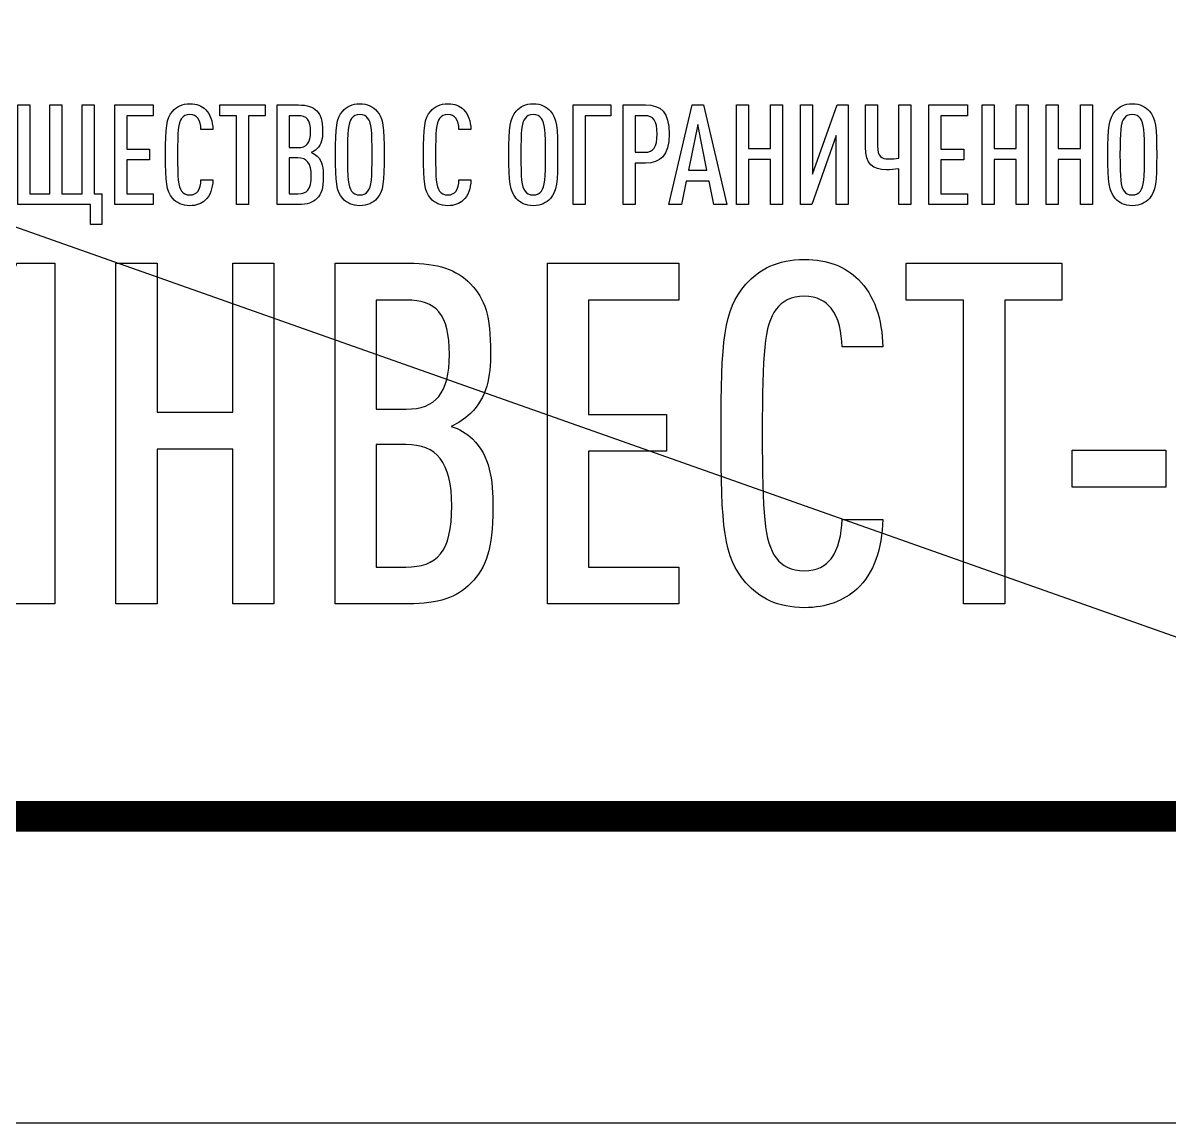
# Model space of a CAD drawing. Header units: metres. Extents: x -18 to 14983, y 1157 to 3877.
# Drawn here: x 12561.42 to 12580.1, y 2830.99 to 2848.93 of the extents above; entities that cross this region are included whole.
import ezdxf

# ---------------------------------------------------------------- set-up
doc = ezdxf.new("R2010")
doc.units = ezdxf.units.M

# ---------------------------------------------------------------- blocks, each defined once
blk = doc.blocks.new('Лого')
at = {"color": 159}
for points, knots in [([(2.5874, 1.8678), (2.5874, 1.8678), (2.5874, 1.979), (2.5874, 1.979), (2.5874, 1.979), (2.5874, 1.979), (2.5589, 1.979), (2.5589, 1.979), (2.5589, 1.979), (2.5589, 1.979), (2.5589, 2.3015), (2.5589, 2.3015), (2.5589, 2.3015), (2.5589, 2.3015), (2.5153, 2.3015), (2.5153, 2.3015), (2.5153, 2.3015), (2.5153, 2.3015), (2.5153, 1.979), (2.5153, 1.979), (2.5153, 1.979), (2.5153, 1.979), (2.4421, 1.979), (2.4421, 1.979), (2.4421, 1.979), (2.4421, 1.979), (2.4421, 2.3015), (2.4421, 2.3015), (2.4421, 2.3015), (2.4421, 2.3015), (2.3984, 2.3015), (2.3984, 2.3015), (2.3984, 2.3015), (2.3984, 2.3015), (2.3984, 1.979), (2.3984, 1.979), (2.3984, 1.979), (2.3984, 1.979), (2.3253, 1.979), (2.3253, 1.979), (2.3253, 1.979), (2.3253, 1.979), (2.3253, 2.3015), (2.3253, 2.3015), (2.3253, 2.3015), (2.3253, 2.3015), (2.2816, 2.3015), (2.2816, 2.3015), (2.2816, 2.3015), (2.2816, 2.3015), (2.2816, 1.9399), (2.2816, 1.9399), (2.2816, 1.9399), (2.2816, 1.9399), (2.5457, 1.9399), (2.5457, 1.9399), (2.5457, 1.9399), (2.5457, 1.9399), (2.5457, 1.8678), (2.5457, 1.8678), (2.5457, 1.8678), (2.5457, 1.8678), (2.5874, 1.8678), (2.5874, 1.8678)], [0, 0, 0, 0, 0.058824, 0.058824, 0.058824, 0.058824, 0.117647, 0.117647, 0.117647, 0.117647, 0.176471, 0.176471, 0.176471, 0.176471, 0.235294, 0.235294, 0.235294, 0.235294, 0.294118, 0.294118, 0.294118, 0.294118, 0.352941, 0.352941, 0.352941, 0.352941, 0.411765, 0.411765, 0.411765, 0.411765, 0.470588, 0.470588, 0.470588, 0.470588, 0.529412, 0.529412, 0.529412, 0.529412, 0.588235, 0.588235, 0.588235, 0.588235, 0.647059, 0.647059, 0.647059, 0.647059, 0.705882, 0.705882, 0.705882, 0.705882, 0.764706, 0.764706, 0.764706, 0.764706, 0.823529, 0.823529, 0.823529, 0.823529, 0.882353, 0.882353, 0.882353, 0.882353, 1, 1, 1, 1]), ([(2.7733, 1.9399), (2.7733, 1.9399), (2.7733, 1.979), (2.7733, 1.979), (2.7733, 1.979), (2.7733, 1.979), (2.6773, 1.979), (2.6773, 1.979), (2.6773, 1.979), (2.6773, 1.979), (2.6773, 2.1019), (2.6773, 2.1019), (2.6773, 2.1019), (2.6773, 2.1019), (2.7601, 2.1019), (2.7601, 2.1019), (2.7601, 2.1019), (2.7601, 2.1019), (2.7601, 2.141), (2.7601, 2.141), (2.7601, 2.141), (2.7601, 2.141), (2.6773, 2.141), (2.6773, 2.141), (2.6773, 2.141), (2.6773, 2.141), (2.6773, 2.2624), (2.6773, 2.2624), (2.6773, 2.2624), (2.6773, 2.2624), (2.7733, 2.2624), (2.7733, 2.2624), (2.7733, 2.2624), (2.7733, 2.2624), (2.7733, 2.3015), (2.7733, 2.3015), (2.7733, 2.3015), (2.7733, 2.3015), (2.6336, 2.3015), (2.6336, 2.3015), (2.6336, 2.3015), (2.6336, 2.3015), (2.6336, 1.9399), (2.6336, 1.9399), (2.6336, 1.9399), (2.6336, 1.9399), (2.7733, 1.9399), (2.7733, 1.9399)], [0, 0, 0, 0, 0.076923, 0.076923, 0.076923, 0.076923, 0.153846, 0.153846, 0.153846, 0.153846, 0.230769, 0.230769, 0.230769, 0.230769, 0.307692, 0.307692, 0.307692, 0.307692, 0.384615, 0.384615, 0.384615, 0.384615, 0.461538, 0.461538, 0.461538, 0.461538, 0.538462, 0.538462, 0.538462, 0.538462, 0.615385, 0.615385, 0.615385, 0.615385, 0.692308, 0.692308, 0.692308, 0.692308, 0.769231, 0.769231, 0.769231, 0.769231, 0.846154, 0.846154, 0.846154, 0.846154, 1, 1, 1, 1]), ([(2.9897, 2.0293), (2.9897, 2.0293), (2.9465, 2.0293), (2.9465, 2.0293), (2.9465, 2.0293), (2.946, 2.014), (2.9429, 1.9983), (2.9348, 1.9876), (2.9348, 1.9876), (2.9292, 1.9805), (2.9201, 1.9749), (2.9064, 1.9749), (2.9064, 1.9749), (2.8921, 1.9749), (2.8825, 1.9805), (2.8764, 1.9886), (2.8764, 1.9886), (2.8637, 2.0059), (2.8617, 2.0349), (2.8617, 2.1207), (2.8617, 2.1207), (2.8617, 2.2065), (2.8637, 2.2355), (2.8764, 2.2528), (2.8764, 2.2528), (2.8825, 2.2609), (2.8921, 2.2665), (2.9064, 2.2665), (2.9064, 2.2665), (2.9201, 2.2665), (2.9292, 2.2609), (2.9348, 2.2538), (2.9348, 2.2538), (2.9434, 2.2431), (2.946, 2.2279), (2.9465, 2.2126), (2.9465, 2.2126), (2.9465, 2.2126), (2.9897, 2.2126), (2.9897, 2.2126), (2.9897, 2.2126), (2.9891, 2.2421), (2.9805, 2.268), (2.9638, 2.2843), (2.9638, 2.2843), (2.9495, 2.298), (2.9318, 2.3056), (2.9064, 2.3056), (2.9064, 2.3056), (2.8779, 2.3056), (2.8581, 2.2949), (2.8444, 2.2792), (2.8444, 2.2792), (2.8205, 2.2517), (2.818, 2.2208), (2.818, 2.1207), (2.818, 2.1207), (2.818, 2.0206), (2.8205, 1.9897), (2.8444, 1.9622), (2.8444, 1.9622), (2.8581, 1.9465), (2.8779, 1.9358), (2.9064, 1.9358), (2.9064, 1.9358), (2.9302, 1.9358), (2.948, 1.9429), (2.9622, 1.9556), (2.9622, 1.9556), (2.98, 1.9719), (2.9891, 1.9988), (2.9897, 2.0293)], [0, 0, 0, 0, 0.052632, 0.052632, 0.052632, 0.052632, 0.105263, 0.105263, 0.105263, 0.105263, 0.157895, 0.157895, 0.157895, 0.157895, 0.210526, 0.210526, 0.210526, 0.210526, 0.263158, 0.263158, 0.263158, 0.263158, 0.315789, 0.315789, 0.315789, 0.315789, 0.368421, 0.368421, 0.368421, 0.368421, 0.421053, 0.421053, 0.421053, 0.421053, 0.473684, 0.473684, 0.473684, 0.473684, 0.526316, 0.526316, 0.526316, 0.526316, 0.578947, 0.578947, 0.578947, 0.578947, 0.631579, 0.631579, 0.631579, 0.631579, 0.684211, 0.684211, 0.684211, 0.684211, 0.736842, 0.736842, 0.736842, 0.736842, 0.789474, 0.789474, 0.789474, 0.789474, 0.842105, 0.842105, 0.842105, 0.842105, 0.894737, 0.894737, 0.894737, 0.894737, 1, 1, 1, 1]), ([(3.1796, 2.2624), (3.1796, 2.2624), (3.1796, 2.3015), (3.1796, 2.3015), (3.1796, 2.3015), (3.1796, 2.3015), (3.0145, 2.3015), (3.0145, 2.3015), (3.0145, 2.3015), (3.0145, 2.3015), (3.0145, 2.2624), (3.0145, 2.2624), (3.0145, 2.2624), (3.0145, 2.2624), (3.0755, 2.2624), (3.0755, 2.2624), (3.0755, 2.2624), (3.0755, 2.2624), (3.0755, 1.9399), (3.0755, 1.9399), (3.0755, 1.9399), (3.0755, 1.9399), (3.1192, 1.9399), (3.1192, 1.9399), (3.1192, 1.9399), (3.1192, 1.9399), (3.1192, 2.2624), (3.1192, 2.2624), (3.1192, 2.2624), (3.1192, 2.2624), (3.1796, 2.2624), (3.1796, 2.2624)], [0, 0, 0, 0, 0.111111, 0.111111, 0.111111, 0.111111, 0.222222, 0.222222, 0.222222, 0.222222, 0.333333, 0.333333, 0.333333, 0.333333, 0.444444, 0.444444, 0.444444, 0.444444, 0.555556, 0.555556, 0.555556, 0.555556, 0.666667, 0.666667, 0.666667, 0.666667, 0.777778, 0.777778, 0.777778, 0.777778, 1, 1, 1, 1]), ([(3.3904, 2.0415), (3.3904, 2.0725), (3.3874, 2.0968), (3.3686, 2.1151), (3.3686, 2.1151), (3.3625, 2.1207), (3.3543, 2.1258), (3.3462, 2.1283), (3.3462, 2.1283), (3.3533, 2.1314), (3.3604, 2.1359), (3.3665, 2.142), (3.3665, 2.142), (3.3843, 2.1593), (3.3879, 2.1806), (3.3879, 2.2065), (3.3879, 2.2065), (3.3879, 2.2457), (3.3823, 2.2634), (3.3665, 2.2797), (3.3665, 2.2797), (3.3518, 2.2949), (3.3325, 2.3015), (3.3005, 2.3015), (3.3005, 2.3015), (3.3005, 2.3015), (3.2228, 2.3015), (3.2228, 2.3015), (3.2228, 2.3015), (3.2228, 2.3015), (3.2228, 1.9399), (3.2228, 1.9399), (3.2228, 1.9399), (3.2228, 1.9399), (3.3005, 1.9399), (3.3005, 1.9399), (3.3005, 1.9399), (3.3325, 1.9399), (3.3523, 1.9465), (3.367, 1.9617), (3.367, 1.9617), (3.3833, 1.9785), (3.3904, 1.9978), (3.3904, 2.0415)], [0, 0, 0, 0, 0.083333, 0.083333, 0.083333, 0.083333, 0.166667, 0.166667, 0.166667, 0.166667, 0.25, 0.25, 0.25, 0.25, 0.333333, 0.333333, 0.333333, 0.333333, 0.416667, 0.416667, 0.416667, 0.416667, 0.5, 0.5, 0.5, 0.5, 0.583333, 0.583333, 0.583333, 0.583333, 0.666667, 0.666667, 0.666667, 0.666667, 0.75, 0.75, 0.75, 0.75, 0.833333, 0.833333, 0.833333, 0.833333, 1, 1, 1, 1]), ([(3.6114, 2.1207), (3.6114, 2.2208), (3.6083, 2.2533), (3.5849, 2.2792), (3.5849, 2.2792), (3.5707, 2.2949), (3.5514, 2.3056), (3.523, 2.3056), (3.523, 2.3056), (3.4945, 2.3056), (3.4752, 2.2949), (3.461, 2.2792), (3.461, 2.2792), (3.4376, 2.2533), (3.4346, 2.2208), (3.4346, 2.1207), (3.4346, 2.1207), (3.4346, 2.0206), (3.4376, 1.9881), (3.461, 1.9622), (3.461, 1.9622), (3.4752, 1.9465), (3.4945, 1.9358), (3.523, 1.9358), (3.523, 1.9358), (3.5514, 1.9358), (3.5707, 1.9465), (3.5849, 1.9622), (3.5849, 1.9622), (3.6083, 1.9881), (3.6114, 2.0206), (3.6114, 2.1207)], [0, 0, 0, 0, 0.111111, 0.111111, 0.111111, 0.111111, 0.222222, 0.222222, 0.222222, 0.222222, 0.333333, 0.333333, 0.333333, 0.333333, 0.444444, 0.444444, 0.444444, 0.444444, 0.555556, 0.555556, 0.555556, 0.555556, 0.666667, 0.666667, 0.666667, 0.666667, 0.777778, 0.777778, 0.777778, 0.777778, 1, 1, 1, 1]), ([(3.9258, 2.0293), (3.9258, 2.0293), (3.8826, 2.0293), (3.8826, 2.0293), (3.8826, 2.0293), (3.8821, 2.014), (3.879, 1.9983), (3.8709, 1.9876), (3.8709, 1.9876), (3.8653, 1.9805), (3.8562, 1.9749), (3.8425, 1.9749), (3.8425, 1.9749), (3.8282, 1.9749), (3.8186, 1.9805), (3.8125, 1.9886), (3.8125, 1.9886), (3.7998, 2.0059), (3.7978, 2.0349), (3.7978, 2.1207), (3.7978, 2.1207), (3.7978, 2.2065), (3.7998, 2.2355), (3.8125, 2.2528), (3.8125, 2.2528), (3.8186, 2.2609), (3.8282, 2.2665), (3.8425, 2.2665), (3.8425, 2.2665), (3.8562, 2.2665), (3.8653, 2.2609), (3.8709, 2.2538), (3.8709, 2.2538), (3.8795, 2.2431), (3.8821, 2.2279), (3.8826, 2.2126), (3.8826, 2.2126), (3.8826, 2.2126), (3.9258, 2.2126), (3.9258, 2.2126), (3.9258, 2.2126), (3.9252, 2.2421), (3.9166, 2.268), (3.8999, 2.2843), (3.8999, 2.2843), (3.8856, 2.298), (3.8679, 2.3056), (3.8425, 2.3056), (3.8425, 2.3056), (3.814, 2.3056), (3.7942, 2.2949), (3.7805, 2.2792), (3.7805, 2.2792), (3.7566, 2.2517), (3.7541, 2.2208), (3.7541, 2.1207), (3.7541, 2.1207), (3.7541, 2.0206), (3.7566, 1.9897), (3.7805, 1.9622), (3.7805, 1.9622), (3.7942, 1.9465), (3.814, 1.9358), (3.8425, 1.9358), (3.8425, 1.9358), (3.8663, 1.9358), (3.8841, 1.9429), (3.8983, 1.9556), (3.8983, 1.9556), (3.9161, 1.9719), (3.9252, 1.9988), (3.9258, 2.0293)], [0, 0, 0, 0, 0.052632, 0.052632, 0.052632, 0.052632, 0.105263, 0.105263, 0.105263, 0.105263, 0.157895, 0.157895, 0.157895, 0.157895, 0.210526, 0.210526, 0.210526, 0.210526, 0.263158, 0.263158, 0.263158, 0.263158, 0.315789, 0.315789, 0.315789, 0.315789, 0.368421, 0.368421, 0.368421, 0.368421, 0.421053, 0.421053, 0.421053, 0.421053, 0.473684, 0.473684, 0.473684, 0.473684, 0.526316, 0.526316, 0.526316, 0.526316, 0.578947, 0.578947, 0.578947, 0.578947, 0.631579, 0.631579, 0.631579, 0.631579, 0.684211, 0.684211, 0.684211, 0.684211, 0.736842, 0.736842, 0.736842, 0.736842, 0.789474, 0.789474, 0.789474, 0.789474, 0.842105, 0.842105, 0.842105, 0.842105, 0.894737, 0.894737, 0.894737, 0.894737, 1, 1, 1, 1]), ([(4.2407, 2.1207), (4.2407, 2.2208), (4.2376, 2.2533), (4.2143, 2.2792), (4.2143, 2.2792), (4.2, 2.2949), (4.1807, 2.3056), (4.1523, 2.3056), (4.1523, 2.3056), (4.1238, 2.3056), (4.1045, 2.2949), (4.0903, 2.2792), (4.0903, 2.2792), (4.067, 2.2533), (4.0639, 2.2208), (4.0639, 2.1207), (4.0639, 2.1207), (4.0639, 2.0206), (4.067, 1.9881), (4.0903, 1.9622), (4.0903, 1.9622), (4.1045, 1.9465), (4.1238, 1.9358), (4.1523, 1.9358), (4.1523, 1.9358), (4.1807, 1.9358), (4.2, 1.9465), (4.2143, 1.9622), (4.2143, 1.9622), (4.2376, 1.9881), (4.2407, 2.0206), (4.2407, 2.1207)], [0, 0, 0, 0, 0.111111, 0.111111, 0.111111, 0.111111, 0.222222, 0.222222, 0.222222, 0.222222, 0.333333, 0.333333, 0.333333, 0.333333, 0.444444, 0.444444, 0.444444, 0.444444, 0.555556, 0.555556, 0.555556, 0.555556, 0.666667, 0.666667, 0.666667, 0.666667, 0.777778, 0.777778, 0.777778, 0.777778, 1, 1, 1, 1]), ([(4.4337, 2.2624), (4.4337, 2.2624), (4.4337, 2.3015), (4.4337, 2.3015), (4.4337, 2.3015), (4.4337, 2.3015), (4.297, 2.3015), (4.297, 2.3015), (4.297, 2.3015), (4.297, 2.3015), (4.297, 1.9399), (4.297, 1.9399), (4.297, 1.9399), (4.297, 1.9399), (4.3407, 1.9399), (4.3407, 1.9399), (4.3407, 1.9399), (4.3407, 1.9399), (4.3407, 2.2624), (4.3407, 2.2624), (4.3407, 2.2624), (4.3407, 2.2624), (4.4337, 2.2624), (4.4337, 2.2624)], [0, 0, 0, 0, 0.142857, 0.142857, 0.142857, 0.142857, 0.285714, 0.285714, 0.285714, 0.285714, 0.428571, 0.428571, 0.428571, 0.428571, 0.571429, 0.571429, 0.571429, 0.571429, 0.714286, 0.714286, 0.714286, 0.714286, 1, 1, 1, 1]), ([(4.6455, 2.1959), (4.6455, 2.2761), (4.6145, 2.3015), (4.5596, 2.3015), (4.5596, 2.3015), (4.5596, 2.3015), (4.4784, 2.3015), (4.4784, 2.3015), (4.4784, 2.3015), (4.4784, 2.3015), (4.4784, 1.9399), (4.4784, 1.9399), (4.4784, 1.9399), (4.4784, 1.9399), (4.522, 1.9399), (4.522, 1.9399), (4.522, 1.9399), (4.522, 1.9399), (4.522, 2.0907), (4.522, 2.0907), (4.522, 2.0907), (4.522, 2.0907), (4.5596, 2.0907), (4.5596, 2.0907), (4.5596, 2.0907), (4.6135, 2.0907), (4.6455, 2.1166), (4.6455, 2.1959)], [0, 0, 0, 0, 0.125, 0.125, 0.125, 0.125, 0.25, 0.25, 0.25, 0.25, 0.375, 0.375, 0.375, 0.375, 0.5, 0.5, 0.5, 0.5, 0.625, 0.625, 0.625, 0.625, 0.75, 0.75, 0.75, 0.75, 1, 1, 1, 1]), ([(4.8542, 1.9399), (4.8542, 1.9399), (4.7704, 2.3015), (4.7704, 2.3015), (4.7704, 2.3015), (4.7704, 2.3015), (4.7283, 2.3015), (4.7283, 2.3015), (4.7283, 2.3015), (4.7283, 2.3015), (4.6439, 1.9399), (4.6439, 1.9399), (4.6439, 1.9399), (4.6439, 1.9399), (4.6897, 1.9399), (4.6897, 1.9399), (4.6897, 1.9399), (4.6897, 1.9399), (4.7069, 2.0252), (4.7069, 2.0252), (4.7069, 2.0252), (4.7069, 2.0252), (4.7907, 2.0252), (4.7907, 2.0252), (4.7907, 2.0252), (4.7907, 2.0252), (4.808, 1.9399), (4.808, 1.9399), (4.808, 1.9399), (4.808, 1.9399), (4.8542, 1.9399), (4.8542, 1.9399)], [0, 0, 0, 0, 0.111111, 0.111111, 0.111111, 0.111111, 0.222222, 0.222222, 0.222222, 0.222222, 0.333333, 0.333333, 0.333333, 0.333333, 0.444444, 0.444444, 0.444444, 0.444444, 0.555556, 0.555556, 0.555556, 0.555556, 0.666667, 0.666667, 0.666667, 0.666667, 0.777778, 0.777778, 0.777778, 0.777778, 1, 1, 1, 1]), ([(5.0569, 1.9399), (5.0569, 1.9399), (5.0569, 2.3015), (5.0569, 2.3015), (5.0569, 2.3015), (5.0569, 2.3015), (5.0132, 2.3015), (5.0132, 2.3015), (5.0132, 2.3015), (5.0132, 2.3015), (5.0132, 2.1436), (5.0132, 2.1436), (5.0132, 2.1436), (5.0132, 2.1436), (4.933, 2.1436), (4.933, 2.1436), (4.933, 2.1436), (4.933, 2.1436), (4.933, 2.3015), (4.933, 2.3015), (4.933, 2.3015), (4.933, 2.3015), (4.8893, 2.3015), (4.8893, 2.3015), (4.8893, 2.3015), (4.8893, 2.3015), (4.8893, 1.9399), (4.8893, 1.9399), (4.8893, 1.9399), (4.8893, 1.9399), (4.933, 1.9399), (4.933, 1.9399), (4.933, 1.9399), (4.933, 1.9399), (4.933, 2.1039), (4.933, 2.1039), (4.933, 2.1039), (4.933, 2.1039), (5.0132, 2.1039), (5.0132, 2.1039), (5.0132, 2.1039), (5.0132, 2.1039), (5.0132, 1.9399), (5.0132, 1.9399), (5.0132, 1.9399), (5.0132, 1.9399), (5.0569, 1.9399), (5.0569, 1.9399)], [0, 0, 0, 0, 0.076923, 0.076923, 0.076923, 0.076923, 0.153846, 0.153846, 0.153846, 0.153846, 0.230769, 0.230769, 0.230769, 0.230769, 0.307692, 0.307692, 0.307692, 0.307692, 0.384615, 0.384615, 0.384615, 0.384615, 0.461538, 0.461538, 0.461538, 0.461538, 0.538462, 0.538462, 0.538462, 0.538462, 0.615385, 0.615385, 0.615385, 0.615385, 0.692308, 0.692308, 0.692308, 0.692308, 0.769231, 0.769231, 0.769231, 0.769231, 0.846154, 0.846154, 0.846154, 0.846154, 1, 1, 1, 1]), ([(5.2946, 1.9399), (5.2946, 1.9399), (5.2946, 2.3015), (5.2946, 2.3015), (5.2946, 2.3015), (5.2946, 2.3015), (5.2545, 2.3015), (5.2545, 2.3015), (5.2545, 2.3015), (5.2545, 2.3015), (5.1656, 2.0501), (5.1656, 2.0501), (5.1656, 2.0501), (5.1656, 2.0501), (5.1656, 2.3015), (5.1656, 2.3015), (5.1656, 2.3015), (5.1656, 2.3015), (5.1219, 2.3015), (5.1219, 2.3015), (5.1219, 2.3015), (5.1219, 2.3015), (5.1219, 1.9399), (5.1219, 1.9399), (5.1219, 1.9399), (5.1219, 1.9399), (5.1625, 1.9399), (5.1625, 1.9399), (5.1625, 1.9399), (5.1625, 1.9399), (5.2509, 2.1908), (5.2509, 2.1908), (5.2509, 2.1908), (5.2509, 2.1908), (5.2509, 1.9399), (5.2509, 1.9399), (5.2509, 1.9399), (5.2509, 1.9399), (5.2946, 1.9399), (5.2946, 1.9399)], [0, 0, 0, 0, 0.090909, 0.090909, 0.090909, 0.090909, 0.181818, 0.181818, 0.181818, 0.181818, 0.272727, 0.272727, 0.272727, 0.272727, 0.363636, 0.363636, 0.363636, 0.363636, 0.454545, 0.454545, 0.454545, 0.454545, 0.545455, 0.545455, 0.545455, 0.545455, 0.636364, 0.636364, 0.636364, 0.636364, 0.727273, 0.727273, 0.727273, 0.727273, 0.818182, 0.818182, 0.818182, 0.818182, 1, 1, 1, 1]), ([(5.5227, 1.9399), (5.5227, 1.9399), (5.5227, 2.3015), (5.5227, 2.3015), (5.5227, 2.3015), (5.5227, 2.3015), (5.479, 2.3015), (5.479, 2.3015), (5.479, 2.3015), (5.479, 2.3015), (5.479, 2.1085), (5.479, 2.1085), (5.479, 2.1085), (5.4658, 2.1065), (5.4546, 2.1055), (5.4404, 2.1055), (5.4404, 2.1055), (5.4165, 2.1055), (5.4013, 2.1141), (5.4013, 2.1532), (5.4013, 2.1532), (5.4013, 2.1532), (5.4013, 2.3015), (5.4013, 2.3015), (5.4013, 2.3015), (5.4013, 2.3015), (5.3576, 2.3015), (5.3576, 2.3015), (5.3576, 2.3015), (5.3576, 2.3015), (5.3576, 2.1486), (5.3576, 2.1486), (5.3576, 2.1486), (5.3576, 2.0867), (5.384, 2.0664), (5.4338, 2.0664), (5.4338, 2.0664), (5.4485, 2.0664), (5.4627, 2.0674), (5.479, 2.0699), (5.479, 2.0699), (5.479, 2.0699), (5.479, 1.9399), (5.479, 1.9399), (5.479, 1.9399), (5.479, 1.9399), (5.5227, 1.9399), (5.5227, 1.9399)], [0, 0, 0, 0, 0.076923, 0.076923, 0.076923, 0.076923, 0.153846, 0.153846, 0.153846, 0.153846, 0.230769, 0.230769, 0.230769, 0.230769, 0.307692, 0.307692, 0.307692, 0.307692, 0.384615, 0.384615, 0.384615, 0.384615, 0.461538, 0.461538, 0.461538, 0.461538, 0.538462, 0.538462, 0.538462, 0.538462, 0.615385, 0.615385, 0.615385, 0.615385, 0.692308, 0.692308, 0.692308, 0.692308, 0.769231, 0.769231, 0.769231, 0.769231, 0.846154, 0.846154, 0.846154, 0.846154, 1, 1, 1, 1]), ([(5.7273, 1.9399), (5.7273, 1.9399), (5.7273, 1.979), (5.7273, 1.979), (5.7273, 1.979), (5.7273, 1.979), (5.6314, 1.979), (5.6314, 1.979), (5.6314, 1.979), (5.6314, 1.979), (5.6314, 2.1019), (5.6314, 2.1019), (5.6314, 2.1019), (5.6314, 2.1019), (5.7141, 2.1019), (5.7141, 2.1019), (5.7141, 2.1019), (5.7141, 2.1019), (5.7141, 2.141), (5.7141, 2.141), (5.7141, 2.141), (5.7141, 2.141), (5.6314, 2.141), (5.6314, 2.141), (5.6314, 2.141), (5.6314, 2.141), (5.6314, 2.2624), (5.6314, 2.2624), (5.6314, 2.2624), (5.6314, 2.2624), (5.7273, 2.2624), (5.7273, 2.2624), (5.7273, 2.2624), (5.7273, 2.2624), (5.7273, 2.3015), (5.7273, 2.3015), (5.7273, 2.3015), (5.7273, 2.3015), (5.5877, 2.3015), (5.5877, 2.3015), (5.5877, 2.3015), (5.5877, 2.3015), (5.5877, 1.9399), (5.5877, 1.9399), (5.5877, 1.9399), (5.5877, 1.9399), (5.7273, 1.9399), (5.7273, 1.9399)], [0, 0, 0, 0, 0.076923, 0.076923, 0.076923, 0.076923, 0.153846, 0.153846, 0.153846, 0.153846, 0.230769, 0.230769, 0.230769, 0.230769, 0.307692, 0.307692, 0.307692, 0.307692, 0.384615, 0.384615, 0.384615, 0.384615, 0.461538, 0.461538, 0.461538, 0.461538, 0.538462, 0.538462, 0.538462, 0.538462, 0.615385, 0.615385, 0.615385, 0.615385, 0.692308, 0.692308, 0.692308, 0.692308, 0.769231, 0.769231, 0.769231, 0.769231, 0.846154, 0.846154, 0.846154, 0.846154, 1, 1, 1, 1]), ([(5.9483, 1.9399), (5.9483, 1.9399), (5.9483, 2.3015), (5.9483, 2.3015), (5.9483, 2.3015), (5.9483, 2.3015), (5.9046, 2.3015), (5.9046, 2.3015), (5.9046, 2.3015), (5.9046, 2.3015), (5.9046, 2.1436), (5.9046, 2.1436), (5.9046, 2.1436), (5.9046, 2.1436), (5.8244, 2.1436), (5.8244, 2.1436), (5.8244, 2.1436), (5.8244, 2.1436), (5.8244, 2.3015), (5.8244, 2.3015), (5.8244, 2.3015), (5.8244, 2.3015), (5.7807, 2.3015), (5.7807, 2.3015), (5.7807, 2.3015), (5.7807, 2.3015), (5.7807, 1.9399), (5.7807, 1.9399), (5.7807, 1.9399), (5.7807, 1.9399), (5.8244, 1.9399), (5.8244, 1.9399), (5.8244, 1.9399), (5.8244, 1.9399), (5.8244, 2.1039), (5.8244, 2.1039), (5.8244, 2.1039), (5.8244, 2.1039), (5.9046, 2.1039), (5.9046, 2.1039), (5.9046, 2.1039), (5.9046, 2.1039), (5.9046, 1.9399), (5.9046, 1.9399), (5.9046, 1.9399), (5.9046, 1.9399), (5.9483, 1.9399), (5.9483, 1.9399)], [0, 0, 0, 0, 0.076923, 0.076923, 0.076923, 0.076923, 0.153846, 0.153846, 0.153846, 0.153846, 0.230769, 0.230769, 0.230769, 0.230769, 0.307692, 0.307692, 0.307692, 0.307692, 0.384615, 0.384615, 0.384615, 0.384615, 0.461538, 0.461538, 0.461538, 0.461538, 0.538462, 0.538462, 0.538462, 0.538462, 0.615385, 0.615385, 0.615385, 0.615385, 0.692308, 0.692308, 0.692308, 0.692308, 0.769231, 0.769231, 0.769231, 0.769231, 0.846154, 0.846154, 0.846154, 0.846154, 1, 1, 1, 1]), ([(6.1809, 1.9399), (6.1809, 1.9399), (6.1809, 2.3015), (6.1809, 2.3015), (6.1809, 2.3015), (6.1809, 2.3015), (6.1372, 2.3015), (6.1372, 2.3015), (6.1372, 2.3015), (6.1372, 2.3015), (6.1372, 2.1436), (6.1372, 2.1436), (6.1372, 2.1436), (6.1372, 2.1436), (6.057, 2.1436), (6.057, 2.1436), (6.057, 2.1436), (6.057, 2.1436), (6.057, 2.3015), (6.057, 2.3015), (6.057, 2.3015), (6.057, 2.3015), (6.0133, 2.3015), (6.0133, 2.3015), (6.0133, 2.3015), (6.0133, 2.3015), (6.0133, 1.9399), (6.0133, 1.9399), (6.0133, 1.9399), (6.0133, 1.9399), (6.057, 1.9399), (6.057, 1.9399), (6.057, 1.9399), (6.057, 1.9399), (6.057, 2.1039), (6.057, 2.1039), (6.057, 2.1039), (6.057, 2.1039), (6.1372, 2.1039), (6.1372, 2.1039), (6.1372, 2.1039), (6.1372, 2.1039), (6.1372, 1.9399), (6.1372, 1.9399), (6.1372, 1.9399), (6.1372, 1.9399), (6.1809, 1.9399), (6.1809, 1.9399)], [0, 0, 0, 0, 0.076923, 0.076923, 0.076923, 0.076923, 0.153846, 0.153846, 0.153846, 0.153846, 0.230769, 0.230769, 0.230769, 0.230769, 0.307692, 0.307692, 0.307692, 0.307692, 0.384615, 0.384615, 0.384615, 0.384615, 0.461538, 0.461538, 0.461538, 0.461538, 0.538462, 0.538462, 0.538462, 0.538462, 0.615385, 0.615385, 0.615385, 0.615385, 0.692308, 0.692308, 0.692308, 0.692308, 0.769231, 0.769231, 0.769231, 0.769231, 0.846154, 0.846154, 0.846154, 0.846154, 1, 1, 1, 1]), ([(6.4141, 2.1207), (6.4141, 2.2208), (6.411, 2.2533), (6.3877, 2.2792), (6.3877, 2.2792), (6.3734, 2.2949), (6.3541, 2.3056), (6.3257, 2.3056), (6.3257, 2.3056), (6.2972, 2.3056), (6.2779, 2.2949), (6.2637, 2.2792), (6.2637, 2.2792), (6.2404, 2.2533), (6.2373, 2.2208), (6.2373, 2.1207), (6.2373, 2.1207), (6.2373, 2.0206), (6.2404, 1.9881), (6.2637, 1.9622), (6.2637, 1.9622), (6.2779, 1.9465), (6.2972, 1.9358), (6.3257, 1.9358), (6.3257, 1.9358), (6.3541, 1.9358), (6.3734, 1.9465), (6.3877, 1.9622), (6.3877, 1.9622), (6.411, 1.9881), (6.4141, 2.0206), (6.4141, 2.1207)], [0, 0, 0, 0, 0.111111, 0.111111, 0.111111, 0.111111, 0.222222, 0.222222, 0.222222, 0.222222, 0.333333, 0.333333, 0.333333, 0.333333, 0.444444, 0.444444, 0.444444, 0.444444, 0.555556, 0.555556, 0.555556, 0.555556, 0.666667, 0.666667, 0.666667, 0.666667, 0.777778, 0.777778, 0.777778, 0.777778, 1, 1, 1, 1]), ([(3.3442, 2.2045), (3.3442, 2.1634), (3.3295, 2.1466), (3.2985, 2.1466), (3.2985, 2.1466), (3.2985, 2.1466), (3.2665, 2.1466), (3.2665, 2.1466), (3.2665, 2.1466), (3.2665, 2.1466), (3.2665, 2.2624), (3.2665, 2.2624), (3.2665, 2.2624), (3.2665, 2.2624), (3.2985, 2.2624), (3.2985, 2.2624), (3.2985, 2.2624), (3.33, 2.2624), (3.3442, 2.2482), (3.3442, 2.2045)], [0, 0, 0, 0, 0.166667, 0.166667, 0.166667, 0.166667, 0.333333, 0.333333, 0.333333, 0.333333, 0.5, 0.5, 0.5, 0.5, 0.666667, 0.666667, 0.666667, 0.666667, 1, 1, 1, 1]), ([(3.5677, 2.1207), (3.5677, 2.0349), (3.5651, 2.0059), (3.5524, 1.9886), (3.5524, 1.9886), (3.5463, 1.9805), (3.5372, 1.9749), (3.523, 1.9749), (3.523, 1.9749), (3.5088, 1.9749), (3.4991, 1.9805), (3.493, 1.9886), (3.493, 1.9886), (3.4803, 2.0059), (3.4783, 2.0349), (3.4783, 2.1207), (3.4783, 2.1207), (3.4783, 2.2065), (3.4803, 2.2355), (3.493, 2.2528), (3.493, 2.2528), (3.4991, 2.2609), (3.5088, 2.2665), (3.523, 2.2665), (3.523, 2.2665), (3.5372, 2.2665), (3.5463, 2.2609), (3.5524, 2.2528), (3.5524, 2.2528), (3.5651, 2.2355), (3.5677, 2.2065), (3.5677, 2.1207)], [0, 0, 0, 0, 0.111111, 0.111111, 0.111111, 0.111111, 0.222222, 0.222222, 0.222222, 0.222222, 0.333333, 0.333333, 0.333333, 0.333333, 0.444444, 0.444444, 0.444444, 0.444444, 0.555556, 0.555556, 0.555556, 0.555556, 0.666667, 0.666667, 0.666667, 0.666667, 0.777778, 0.777778, 0.777778, 0.777778, 1, 1, 1, 1]), ([(4.197, 2.1207), (4.197, 2.0349), (4.1944, 2.0059), (4.1817, 1.9886), (4.1817, 1.9886), (4.1756, 1.9805), (4.1665, 1.9749), (4.1523, 1.9749), (4.1523, 1.9749), (4.1381, 1.9749), (4.1284, 1.9805), (4.1223, 1.9886), (4.1223, 1.9886), (4.1096, 2.0059), (4.1076, 2.0349), (4.1076, 2.1207), (4.1076, 2.1207), (4.1076, 2.2065), (4.1096, 2.2355), (4.1223, 2.2528), (4.1223, 2.2528), (4.1284, 2.2609), (4.1381, 2.2665), (4.1523, 2.2665), (4.1523, 2.2665), (4.1665, 2.2665), (4.1756, 2.2609), (4.1817, 2.2528), (4.1817, 2.2528), (4.1944, 2.2355), (4.197, 2.2065), (4.197, 2.1207)], [0, 0, 0, 0, 0.111111, 0.111111, 0.111111, 0.111111, 0.222222, 0.222222, 0.222222, 0.222222, 0.333333, 0.333333, 0.333333, 0.333333, 0.444444, 0.444444, 0.444444, 0.444444, 0.555556, 0.555556, 0.555556, 0.555556, 0.666667, 0.666667, 0.666667, 0.666667, 0.777778, 0.777778, 0.777778, 0.777778, 1, 1, 1, 1]), ([(4.6018, 2.1959), (4.6018, 2.1476), (4.5876, 2.1298), (4.5581, 2.1298), (4.5581, 2.1298), (4.5581, 2.1298), (4.522, 2.1298), (4.522, 2.1298), (4.522, 2.1298), (4.522, 2.1298), (4.522, 2.2624), (4.522, 2.2624), (4.522, 2.2624), (4.522, 2.2624), (4.5581, 2.2624), (4.5581, 2.2624), (4.5581, 2.2624), (4.5876, 2.2624), (4.6018, 2.2446), (4.6018, 2.1959)], [0, 0, 0, 0, 0.166667, 0.166667, 0.166667, 0.166667, 0.333333, 0.333333, 0.333333, 0.333333, 0.5, 0.5, 0.5, 0.5, 0.666667, 0.666667, 0.666667, 0.666667, 1, 1, 1, 1]), ([(6.3704, 2.1207), (6.3704, 2.0349), (6.3678, 2.0059), (6.3551, 1.9886), (6.3551, 1.9886), (6.349, 1.9805), (6.3399, 1.9749), (6.3257, 1.9749), (6.3257, 1.9749), (6.3115, 1.9749), (6.3018, 1.9805), (6.2957, 1.9886), (6.2957, 1.9886), (6.283, 2.0059), (6.281, 2.0349), (6.281, 2.1207), (6.281, 2.1207), (6.281, 2.2065), (6.283, 2.2355), (6.2957, 2.2528), (6.2957, 2.2528), (6.3018, 2.2609), (6.3115, 2.2665), (6.3257, 2.2665), (6.3257, 2.2665), (6.3399, 2.2665), (6.349, 2.2609), (6.3551, 2.2528), (6.3551, 2.2528), (6.3678, 2.2355), (6.3704, 2.2065), (6.3704, 2.1207)], [0, 0, 0, 0, 0.111111, 0.111111, 0.111111, 0.111111, 0.222222, 0.222222, 0.222222, 0.222222, 0.333333, 0.333333, 0.333333, 0.333333, 0.444444, 0.444444, 0.444444, 0.444444, 0.555556, 0.555556, 0.555556, 0.555556, 0.666667, 0.666667, 0.666667, 0.666667, 0.777778, 0.777778, 0.777778, 0.777778, 1, 1, 1, 1]), ([(4.7826, 2.0643), (4.7826, 2.0643), (4.7151, 2.0643), (4.7151, 2.0643), (4.7151, 2.0643), (4.7151, 2.0643), (4.7491, 2.2309), (4.7491, 2.2309), (4.7491, 2.2309), (4.7491, 2.2309), (4.7826, 2.0643), (4.7826, 2.0643)], [0, 0, 0, 0, 0.25, 0.25, 0.25, 0.25, 0.5, 0.5, 0.5, 0.5, 1, 1, 1, 1]), ([(3.3467, 2.044), (3.3467, 1.9942), (3.331, 1.979), (3.298, 1.979), (3.298, 1.979), (3.298, 1.979), (3.2665, 1.979), (3.2665, 1.979), (3.2665, 1.979), (3.2665, 1.979), (3.2665, 2.109), (3.2665, 2.109), (3.2665, 2.109), (3.2665, 2.109), (3.298, 2.109), (3.298, 2.109), (3.298, 2.109), (3.3305, 2.109), (3.3467, 2.0907), (3.3467, 2.044)], [0, 0, 0, 0, 0.166667, 0.166667, 0.166667, 0.166667, 0.333333, 0.333333, 0.333333, 0.333333, 0.5, 0.5, 0.5, 0.5, 0.666667, 0.666667, 0.666667, 0.666667, 1, 1, 1, 1]), ([(2.416, 0.4914), (2.416, 0.4914), (2.416, 1.7272), (2.416, 1.7272), (2.416, 1.7272), (2.416, 1.7272), (2.2789, 1.7272), (2.2789, 1.7272), (2.2789, 1.7272), (2.2789, 1.7272), (1.9752, 0.8681), (1.9752, 0.8681), (1.9752, 0.8681), (1.9752, 0.8681), (1.9752, 1.7272), (1.9752, 1.7272), (1.9752, 1.7272), (1.9752, 1.7272), (1.826, 1.7272), (1.826, 1.7272), (1.826, 1.7272), (1.826, 1.7272), (1.826, 0.4914), (1.826, 0.4914), (1.826, 0.4914), (1.826, 0.4914), (1.9648, 0.4914), (1.9648, 0.4914), (1.9648, 0.4914), (1.9648, 0.4914), (2.2668, 1.3488), (2.2668, 1.3488), (2.2668, 1.3488), (2.2668, 1.3488), (2.2668, 0.4914), (2.2668, 0.4914), (2.2668, 0.4914), (2.2668, 0.4914), (2.416, 0.4914), (2.416, 0.4914)], [0, 0, 0, 0, 0.090909, 0.090909, 0.090909, 0.090909, 0.181818, 0.181818, 0.181818, 0.181818, 0.272727, 0.272727, 0.272727, 0.272727, 0.363636, 0.363636, 0.363636, 0.363636, 0.454545, 0.454545, 0.454545, 0.454545, 0.545455, 0.545455, 0.545455, 0.545455, 0.636364, 0.636364, 0.636364, 0.636364, 0.727273, 0.727273, 0.727273, 0.727273, 0.818182, 0.818182, 0.818182, 0.818182, 1, 1, 1, 1]), ([(3.211, 0.4914), (3.211, 0.4914), (3.211, 1.7272), (3.211, 1.7272), (3.211, 1.7272), (3.211, 1.7272), (3.0617, 1.7272), (3.0617, 1.7272), (3.0617, 1.7272), (3.0617, 1.7272), (3.0617, 1.1874), (3.0617, 1.1874), (3.0617, 1.1874), (3.0617, 1.1874), (2.7875, 1.1874), (2.7875, 1.1874), (2.7875, 1.1874), (2.7875, 1.1874), (2.7875, 1.7272), (2.7875, 1.7272), (2.7875, 1.7272), (2.7875, 1.7272), (2.6382, 1.7272), (2.6382, 1.7272), (2.6382, 1.7272), (2.6382, 1.7272), (2.6382, 0.4914), (2.6382, 0.4914), (2.6382, 0.4914), (2.6382, 0.4914), (2.7875, 0.4914), (2.7875, 0.4914), (2.7875, 0.4914), (2.7875, 0.4914), (2.7875, 1.052), (2.7875, 1.052), (2.7875, 1.052), (2.7875, 1.052), (3.0617, 1.052), (3.0617, 1.052), (3.0617, 1.052), (3.0617, 1.052), (3.0617, 0.4914), (3.0617, 0.4914), (3.0617, 0.4914), (3.0617, 0.4914), (3.211, 0.4914), (3.211, 0.4914)], [0, 0, 0, 0, 0.076923, 0.076923, 0.076923, 0.076923, 0.153846, 0.153846, 0.153846, 0.153846, 0.230769, 0.230769, 0.230769, 0.230769, 0.307692, 0.307692, 0.307692, 0.307692, 0.384615, 0.384615, 0.384615, 0.384615, 0.461538, 0.461538, 0.461538, 0.461538, 0.538462, 0.538462, 0.538462, 0.538462, 0.615385, 0.615385, 0.615385, 0.615385, 0.692308, 0.692308, 0.692308, 0.692308, 0.769231, 0.769231, 0.769231, 0.769231, 0.846154, 0.846154, 0.846154, 0.846154, 1, 1, 1, 1]), ([(4.0059, 0.8385), (4.0059, 0.9444), (3.9954, 1.0277), (3.9312, 1.0902), (3.9312, 1.0902), (3.9104, 1.1093), (3.8826, 1.1267), (3.8549, 1.1353), (3.8549, 1.1353), (3.8792, 1.1457), (3.9035, 1.1614), (3.9243, 1.1822), (3.9243, 1.1822), (3.985, 1.2412), (3.9972, 1.3141), (3.9972, 1.4026), (3.9972, 1.4026), (3.9972, 1.5363), (3.9781, 1.597), (3.9243, 1.6525), (3.9243, 1.6525), (3.8739, 1.7046), (3.808, 1.7272), (3.6987, 1.7272), (3.6987, 1.7272), (3.6987, 1.7272), (3.4331, 1.7272), (3.4331, 1.7272), (3.4331, 1.7272), (3.4331, 1.7272), (3.4331, 0.4914), (3.4331, 0.4914), (3.4331, 0.4914), (3.4331, 0.4914), (3.6987, 0.4914), (3.6987, 0.4914), (3.6987, 0.4914), (3.808, 0.4914), (3.8757, 0.514), (3.926, 0.5661), (3.926, 0.5661), (3.9816, 0.6233), (4.0059, 0.6893), (4.0059, 0.8385)], [0, 0, 0, 0, 0.083333, 0.083333, 0.083333, 0.083333, 0.166667, 0.166667, 0.166667, 0.166667, 0.25, 0.25, 0.25, 0.25, 0.333333, 0.333333, 0.333333, 0.333333, 0.416667, 0.416667, 0.416667, 0.416667, 0.5, 0.5, 0.5, 0.5, 0.583333, 0.583333, 0.583333, 0.583333, 0.666667, 0.666667, 0.666667, 0.666667, 0.75, 0.75, 0.75, 0.75, 0.833333, 0.833333, 0.833333, 0.833333, 1, 1, 1, 1]), ([(4.681, 0.4914), (4.681, 0.4914), (4.681, 0.6251), (4.681, 0.6251), (4.681, 0.6251), (4.681, 0.6251), (4.353, 0.6251), (4.353, 0.6251), (4.353, 0.6251), (4.353, 0.6251), (4.353, 1.0451), (4.353, 1.0451), (4.353, 1.0451), (4.353, 1.0451), (4.6359, 1.0451), (4.6359, 1.0451), (4.6359, 1.0451), (4.6359, 1.0451), (4.6359, 1.1787), (4.6359, 1.1787), (4.6359, 1.1787), (4.6359, 1.1787), (4.353, 1.1787), (4.353, 1.1787), (4.353, 1.1787), (4.353, 1.1787), (4.353, 1.5935), (4.353, 1.5935), (4.353, 1.5935), (4.353, 1.5935), (4.681, 1.5935), (4.681, 1.5935), (4.681, 1.5935), (4.681, 1.5935), (4.681, 1.7272), (4.681, 1.7272), (4.681, 1.7272), (4.681, 1.7272), (4.2037, 1.7272), (4.2037, 1.7272), (4.2037, 1.7272), (4.2037, 1.7272), (4.2037, 0.4914), (4.2037, 0.4914), (4.2037, 0.4914), (4.2037, 0.4914), (4.681, 0.4914), (4.681, 0.4914)], [0, 0, 0, 0, 0.076923, 0.076923, 0.076923, 0.076923, 0.153846, 0.153846, 0.153846, 0.153846, 0.230769, 0.230769, 0.230769, 0.230769, 0.307692, 0.307692, 0.307692, 0.307692, 0.384615, 0.384615, 0.384615, 0.384615, 0.461538, 0.461538, 0.461538, 0.461538, 0.538462, 0.538462, 0.538462, 0.538462, 0.615385, 0.615385, 0.615385, 0.615385, 0.692308, 0.692308, 0.692308, 0.692308, 0.769231, 0.769231, 0.769231, 0.769231, 0.846154, 0.846154, 0.846154, 0.846154, 1, 1, 1, 1]), ([(5.4204, 0.7969), (5.4204, 0.7969), (5.2728, 0.7969), (5.2728, 0.7969), (5.2728, 0.7969), (5.2711, 0.7448), (5.2607, 0.691), (5.2329, 0.6546), (5.2329, 0.6546), (5.2138, 0.6303), (5.1826, 0.6112), (5.1357, 0.6112), (5.1357, 0.6112), (5.0871, 0.6112), (5.0541, 0.6303), (5.0333, 0.658), (5.0333, 0.658), (4.9899, 0.7171), (4.983, 0.816), (4.983, 1.1093), (4.983, 1.1093), (4.983, 1.4026), (4.9899, 1.5015), (5.0333, 1.5606), (5.0333, 1.5606), (5.0541, 1.5883), (5.0871, 1.6074), (5.1357, 1.6074), (5.1357, 1.6074), (5.1826, 1.6074), (5.2138, 1.5883), (5.2329, 1.564), (5.2329, 1.564), (5.2624, 1.5276), (5.2711, 1.4755), (5.2728, 1.4234), (5.2728, 1.4234), (5.2728, 1.4234), (5.4204, 1.4234), (5.4204, 1.4234), (5.4204, 1.4234), (5.4186, 1.5241), (5.3891, 1.6126), (5.3318, 1.6682), (5.3318, 1.6682), (5.2832, 1.715), (5.2225, 1.7411), (5.1357, 1.7411), (5.1357, 1.7411), (5.0385, 1.7411), (4.9708, 1.7046), (4.924, 1.6508), (4.924, 1.6508), (4.8424, 1.5571), (4.8337, 1.4512), (4.8337, 1.1093), (4.8337, 1.1093), (4.8337, 0.7674), (4.8424, 0.6615), (4.924, 0.5678), (4.924, 0.5678), (4.9708, 0.514), (5.0385, 0.4775), (5.1357, 0.4775), (5.1357, 0.4775), (5.2173, 0.4775), (5.278, 0.5018), (5.3266, 0.5452), (5.3266, 0.5452), (5.3874, 0.6008), (5.4186, 0.6928), (5.4204, 0.7969)], [0, 0, 0, 0, 0.052632, 0.052632, 0.052632, 0.052632, 0.105263, 0.105263, 0.105263, 0.105263, 0.157895, 0.157895, 0.157895, 0.157895, 0.210526, 0.210526, 0.210526, 0.210526, 0.263158, 0.263158, 0.263158, 0.263158, 0.315789, 0.315789, 0.315789, 0.315789, 0.368421, 0.368421, 0.368421, 0.368421, 0.421053, 0.421053, 0.421053, 0.421053, 0.473684, 0.473684, 0.473684, 0.473684, 0.526316, 0.526316, 0.526316, 0.526316, 0.578947, 0.578947, 0.578947, 0.578947, 0.631579, 0.631579, 0.631579, 0.631579, 0.684211, 0.684211, 0.684211, 0.684211, 0.736842, 0.736842, 0.736842, 0.736842, 0.789474, 0.789474, 0.789474, 0.789474, 0.842105, 0.842105, 0.842105, 0.842105, 0.894737, 0.894737, 0.894737, 0.894737, 1, 1, 1, 1]), ([(6.0695, 1.5935), (6.0695, 1.5935), (6.0695, 1.7272), (6.0695, 1.7272), (6.0695, 1.7272), (6.0695, 1.7272), (5.5054, 1.7272), (5.5054, 1.7272), (5.5054, 1.7272), (5.5054, 1.7272), (5.5054, 1.5935), (5.5054, 1.5935), (5.5054, 1.5935), (5.5054, 1.5935), (5.7137, 1.5935), (5.7137, 1.5935), (5.7137, 1.5935), (5.7137, 1.5935), (5.7137, 0.4914), (5.7137, 0.4914), (5.7137, 0.4914), (5.7137, 0.4914), (5.8629, 0.4914), (5.8629, 0.4914), (5.8629, 0.4914), (5.8629, 0.4914), (5.8629, 1.5935), (5.8629, 1.5935), (5.8629, 1.5935), (5.8629, 1.5935), (6.0695, 1.5935), (6.0695, 1.5935)], [0, 0, 0, 0, 0.111111, 0.111111, 0.111111, 0.111111, 0.222222, 0.222222, 0.222222, 0.222222, 0.333333, 0.333333, 0.333333, 0.333333, 0.444444, 0.444444, 0.444444, 0.444444, 0.555556, 0.555556, 0.555556, 0.555556, 0.666667, 0.666667, 0.666667, 0.666667, 0.777778, 0.777778, 0.777778, 0.777778, 1, 1, 1, 1]), ([(3.8479, 1.3957), (3.8479, 1.2551), (3.7976, 1.1978), (3.6917, 1.1978), (3.6917, 1.1978), (3.6917, 1.1978), (3.5824, 1.1978), (3.5824, 1.1978), (3.5824, 1.1978), (3.5824, 1.1978), (3.5824, 1.5935), (3.5824, 1.5935), (3.5824, 1.5935), (3.5824, 1.5935), (3.6917, 1.5935), (3.6917, 1.5935), (3.6917, 1.5935), (3.7993, 1.5935), (3.8479, 1.5449), (3.8479, 1.3957)], [0, 0, 0, 0, 0.166667, 0.166667, 0.166667, 0.166667, 0.333333, 0.333333, 0.333333, 0.333333, 0.5, 0.5, 0.5, 0.5, 0.666667, 0.666667, 0.666667, 0.666667, 1, 1, 1, 1]), ([(3.8566, 0.8472), (3.8566, 0.6771), (3.8028, 0.6251), (3.69, 0.6251), (3.69, 0.6251), (3.69, 0.6251), (3.5824, 0.6251), (3.5824, 0.6251), (3.5824, 0.6251), (3.5824, 0.6251), (3.5824, 1.0694), (3.5824, 1.0694), (3.5824, 1.0694), (3.5824, 1.0694), (3.69, 1.0694), (3.69, 1.0694), (3.69, 1.0694), (3.8011, 1.0694), (3.8566, 1.0069), (3.8566, 0.8472)], [0, 0, 0, 0, 0.166667, 0.166667, 0.166667, 0.166667, 0.333333, 0.333333, 0.333333, 0.333333, 0.5, 0.5, 0.5, 0.5, 0.666667, 0.666667, 0.666667, 0.666667, 1, 1, 1, 1]), ([(6.4478, 0.9149), (6.4478, 0.9149), (6.4478, 1.0486), (6.4478, 1.0486), (6.4478, 1.0486), (6.4478, 1.0486), (6.1077, 1.0486), (6.1077, 1.0486), (6.1077, 1.0486), (6.1077, 1.0486), (6.1077, 0.9149), (6.1077, 0.9149), (6.1077, 0.9149), (6.1077, 0.9149), (6.4478, 0.9149), (6.4478, 0.9149)], [0, 0, 0, 0, 0.2, 0.2, 0.2, 0.2, 0.4, 0.4, 0.4, 0.4, 0.6, 0.6, 0.6, 0.6, 1, 1, 1, 1])]:
    blk.add_open_spline(points, degree=3, knots=knots, dxfattribs=at)

msp = doc.modelspace()

# ---------------------------------------------------------------- linework, layer by layer
msp.add_line((11413.6464, 3250.9949), (12602.6464, 2830.9949))
msp.add_lwpolyline([(11413.6464, 3250.9949), (12602.6464, 3250.9949), (12602.6464, 2830.9949), (11413.6464, 2830.9949)], close=True)
at = {"const_width": 0.5}
msp.add_lwpolyline([(11433.6464, 3245.9949), (12597.6464, 3245.9949), (12597.6464, 2835.9949), (11433.6464, 2835.9949)], close=True, dxfattribs=at)

# ---------------------------------------------------------------- block references
at = {"xscale": 4.492609629394886, "yscale": 4.492609629394886, "zscale": 4.492609629394886}
msp.add_blockref('Лого', (12551.0801, 2837.2501), dxfattribs=at)

doc.saveas('drawing.dxf')
